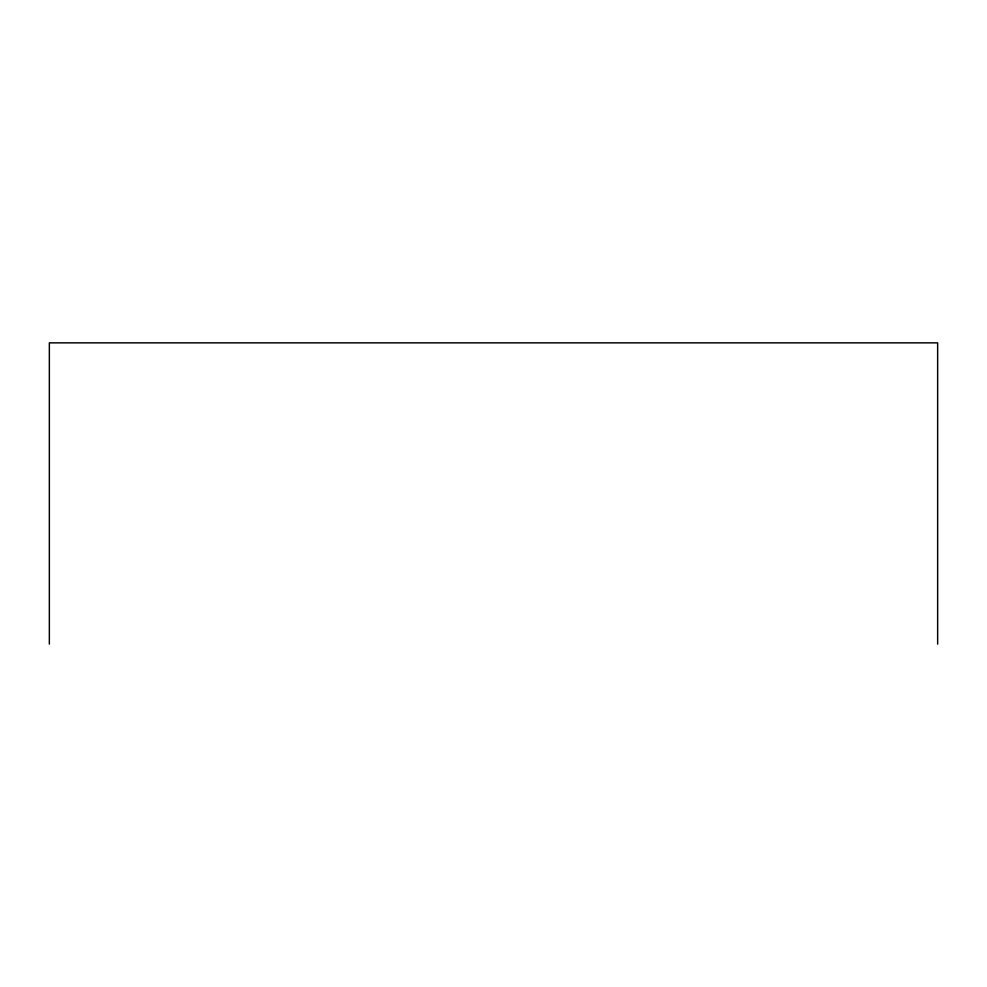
<?xml version="1.0" encoding="UTF-8"?>
<svg xmlns="http://www.w3.org/2000/svg" width="987" height="987" viewBox="0 0 987 987"><rect width="100%" height="100%" fill="white"/><g stroke="black" fill="none" stroke-linecap="round" stroke-linejoin="round"><path stroke-width="1.48" d="M937.65 644.141L937.65 342.859L49.35 342.859L49.35 644.141"/></g></svg>
